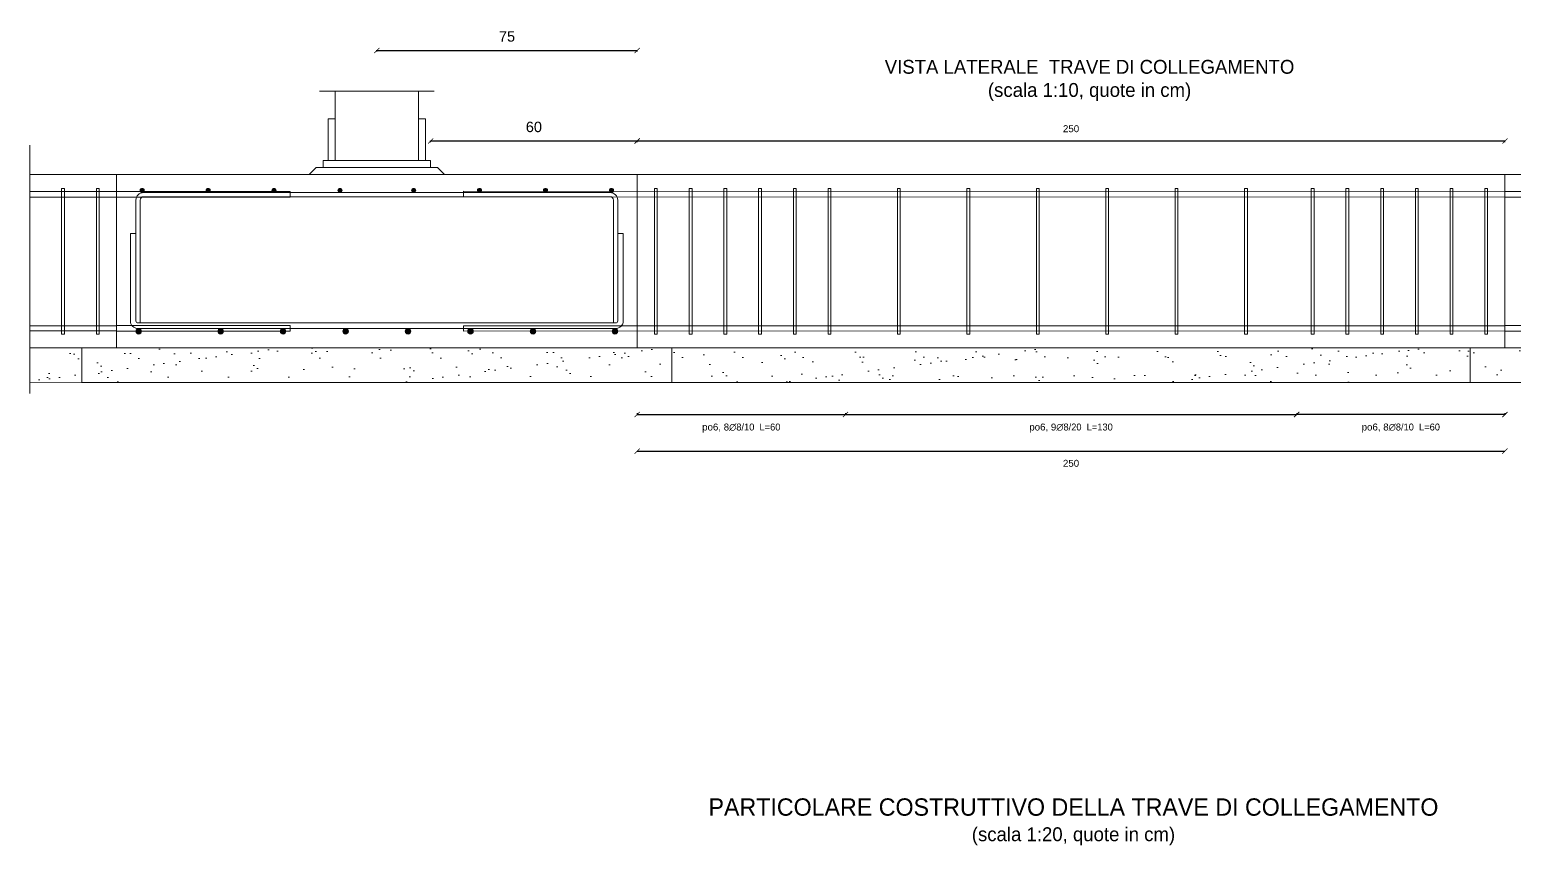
# Model space of a CAD drawing. Header units: millimetres. Extents: x 1415 to 3549, y 2194 to 4677.
# Drawn here: x 1768.027 to 1772.301, y 2338.862 to 2341.213 of the extents above; entities that cross this region are included whole.
import ezdxf

# ---------------------------------------------------------------- set-up
doc = ezdxf.new("R2010")
doc.units = ezdxf.units.MM
doc.linetypes.add('ACAD_ISO02W100', pattern=[15, 12, -3])
doc.layers.get('0').update_dxf_attribs({"plot": 0})
for name, color, linetype, lineweight in [('armature longitudinali', 5, 'Continuous', 9), ('bulloni', 170, 'Continuous', 15), ('giunti', 7, 'Continuous', 15), ('Layer3', 7, 'Continuous', 15), ('Layer4', 7, 'Continuous', 15), ('quote', 252, 'Continuous', 5), ('sezione', 18, 'ACAD_ISO02W100', 20), ('staffe', 10, 'Continuous', 9)]:
    doc.layers.add(name, color=color, linetype=linetype, lineweight=lineweight)
doc.styles.get("Standard").update_dxf_attribs({"font": 'arial.ttf'})
doc.dimstyles.new('quote c.a 1 sezione setti', dxfattribs={"dimtxt": 0.03, "dimasz": 0.015, "dimexe": 0.0005, "dimexo": 0.0015, "dimgap": 0.025, "dimtad": 2, "dimtih": 1, "dimtoh": 1, "dimdec": 0, "dimlfac": 100, "dimzin": 0, "dimdsep": 46, "dimtxsty": 'Standard', "dimblk": 'ARCHTICK', "dimcen": 0, "dimclre": 252, "dimadec": 0, "dimazin": 2, "dimtfac": 1, "dimtdec": 0, "dimtofl": 0, "dimtmove": 0, "dimatfit": 3, "dimfxl": 0.0035, "dimfxlon": 1, "dimtolj": 1, "dimtzin": 0, "dimarcsym": 0})

# ---------------------------------------------------------------- blocks, each defined once
blk = doc.blocks.new('*U211')
at = {"layer": 'armature longitudinali'}
blk.add_circle((0, 0), 0.008, dxfattribs=at)
blk = doc.blocks.new('*U212')
at = {"layer": 'Layer4', "color": 0, "linetype": 'ByBlock', "lineweight": -2, "transparency": 16777216}
blk.add_blockref('*U211', (0, 0), dxfattribs=at)
blk = doc.blocks.new('*U205')
at = {"layer": 'armature longitudinali'}
blk.add_circle((0, 0), 0.008, dxfattribs=at)
blk = doc.blocks.new('*U206')
at = {"layer": 'Layer4', "color": 0, "linetype": 'ByBlock', "lineweight": -2, "transparency": 16777216}
for p in [(0, 0), (0.18, 0), (0.36, 0), (0.54, 0), (0.72, 0), (0.9, 0)]:
    blk.add_blockref('*U205', p, dxfattribs=at)
blk = doc.blocks.new('*U207')
at = {"layer": 'armature longitudinali'}
blk.add_circle((0, 0), 0.008, dxfattribs=at)
blk = doc.blocks.new('*U208')
at = {"layer": 'Layer4', "color": 0, "linetype": 'ByBlock', "lineweight": -2, "transparency": 16777216}
blk.add_blockref('*U207', (0, 0), dxfattribs=at)
blk = doc.blocks.new('*U209')
at = {"layer": 'armature longitudinali'}
blk.add_circle((0, 0), 0.006, dxfattribs=at)
blk = doc.blocks.new('*U210')
at = {"layer": 'Layer4', "color": 0, "linetype": 'ByBlock', "lineweight": -2, "transparency": 16777216}
for p in [(0, 0), (0.19, 0), (0.38, 0), (0.57, 0)]:
    blk.add_blockref('*U209', p, dxfattribs=at)
blk = doc.blocks.new('*U213')
at = {"layer": 'armature longitudinali'}
blk.add_circle((0, 0), 0.006, dxfattribs=at)
blk = doc.blocks.new('*U214')
at = {"layer": 'Layer4', "color": 0, "linetype": 'ByBlock', "lineweight": -2, "transparency": 16777216}
for p in [(0, 0), (0.19, 0), (0.38, 0), (0.57, 0)]:
    blk.add_blockref('*U213', p, dxfattribs=at)
blk = doc.blocks.new('_ArchTick')
at = {"color": 0, "linetype": 'ByBlock', "const_width": 0.15}
blk.add_lwpolyline([(-0.5, -0.5), (0.5, 0.5)], dxfattribs=at)
blk = doc.blocks.new('*D268')
at = {"layer": 'Defpoints', "color": 0, "transparency": 16777216}
for p in [(1769.7771, 2339.998), (1772.2771, 2339.998), (1772.2771, 2339.998)]:
    blk.add_point(p, dxfattribs=at)
at = {"layer": 'quote', "color": 252, "lineweight": -2, "transparency": 16777216}
for p, q in [((1769.7771, 2339.998), (1769.7771, 2339.9975)), ((1772.2771, 2339.998), (1772.2771, 2339.9985))]:
    blk.add_line(p, q, dxfattribs=at)
at = {"layer": 'quote', "color": 0, "linetype": 'Continuous', "lineweight": -2, "transparency": 16777216}
blk.add_line((1769.7771, 2339.998), (1772.2771, 2339.998), dxfattribs=at)
at = {"layer": 'quote', "color": 0, "lineweight": -2, "transparency": 16777216, "xscale": 0.015, "yscale": 0.015, "zscale": 0.015, "rotation": 180}
blk.add_blockref('_ArchTick', (1769.7771, 2339.998), dxfattribs=at)
at = {"layer": 'quote', "color": 0, "lineweight": -2, "transparency": 16777216, "xscale": 0.015, "yscale": 0.015, "zscale": 0.015}
blk.add_blockref('_ArchTick', (1772.2771, 2339.998), dxfattribs=at)
at = {"layer": 'quote', "color": 0, "transparency": 16777216, "insert": (1771.0271, 2339.9628), "char_height": 0.03, "attachment_point": 5}
blk.add_mtext('\\A1;{\\H0.66667x;250}', dxfattribs=at)
blk = doc.blocks.new('*D269')
at = {"layer": 'Defpoints', "color": 0, "transparency": 16777216}
for p in [(1770.3771, 2340.1955), (1769.7771, 2340.1418), (1770.3771, 2340.1035)]:
    blk.add_point(p, dxfattribs=at)
at = {"layer": 'quote', "color": 252, "lineweight": -2, "transparency": 16777216}
for p, q in [((1769.7771, 2340.107), (1769.7771, 2340.103)), ((1770.3771, 2340.107), (1770.3771, 2340.103))]:
    blk.add_line(p, q, dxfattribs=at)
at = {"layer": 'quote', "color": 0, "linetype": 'Continuous', "lineweight": -2, "transparency": 16777216}
blk.add_line((1769.7771, 2340.1035), (1770.3771, 2340.1035), dxfattribs=at)
at = {"layer": 'quote', "color": 0, "lineweight": -2, "transparency": 16777216, "xscale": 0.015, "yscale": 0.015, "zscale": 0.015, "rotation": 180}
blk.add_blockref('_ArchTick', (1769.7771, 2340.1035), dxfattribs=at)
at = {"layer": 'quote', "color": 0, "lineweight": -2, "transparency": 16777216, "xscale": 0.015, "yscale": 0.015, "zscale": 0.015}
blk.add_blockref('_ArchTick', (1770.3771, 2340.1035), dxfattribs=at)
at = {"layer": 'quote', "color": 0, "transparency": 16777216, "insert": (1770.0771, 2340.0645), "char_height": 0.03, "width": 1.64748, "attachment_point": 5}
blk.add_mtext('\\A1;{\\H0.66667x;po6, 8\\A0;\\fBahnschrift Light|b0|i0|c0|p34;∅8/10  L=60}', dxfattribs=at)
blk = doc.blocks.new('*D270')
at = {"layer": 'Defpoints', "color": 0, "transparency": 16777216}
for p in [(1770.3771, 2340.1418), (1771.6771, 2340.105), (1771.6771, 2340.1035)]:
    blk.add_point(p, dxfattribs=at)
at = {"layer": 'quote', "color": 252, "lineweight": -2, "transparency": 16777216}
for p, q in [((1770.3771, 2340.107), (1770.3771, 2340.103)), ((1771.6771, 2340.1035), (1771.6771, 2340.103))]:
    blk.add_line(p, q, dxfattribs=at)
at = {"layer": 'quote', "color": 0, "linetype": 'Continuous', "lineweight": -2, "transparency": 16777216}
blk.add_line((1770.3771, 2340.1035), (1771.6771, 2340.1035), dxfattribs=at)
at = {"layer": 'quote', "color": 0, "lineweight": -2, "transparency": 16777216, "xscale": 0.015, "yscale": 0.015, "zscale": 0.015, "rotation": 180}
blk.add_blockref('_ArchTick', (1770.3771, 2340.1035), dxfattribs=at)
at = {"layer": 'quote', "color": 0, "lineweight": -2, "transparency": 16777216, "xscale": 0.015, "yscale": 0.015, "zscale": 0.015}
blk.add_blockref('_ArchTick', (1771.6771, 2340.1035), dxfattribs=at)
at = {"layer": 'quote', "color": 0, "transparency": 16777216, "insert": (1771.0271, 2340.0645), "char_height": 0.03, "width": 1.64748, "attachment_point": 5}
blk.add_mtext('\\A1;{\\H0.66667x;po6, 9\\A0;\\fBahnschrift Light|b0|i0|c0|p34;∅8/20  L=130}', dxfattribs=at)
blk = doc.blocks.new('*D271')
at = {"layer": 'Defpoints', "color": 0, "transparency": 16777216}
for p in [(1771.6771, 2340.1957), (1772.2771, 2340.1418), (1771.6771, 2340.1035)]:
    blk.add_point(p, dxfattribs=at)
at = {"layer": 'quote', "color": 252, "lineweight": -2, "transparency": 16777216}
for p, q in [((1771.6771, 2340.107), (1771.6771, 2340.103)), ((1772.2771, 2340.107), (1772.2771, 2340.103))]:
    blk.add_line(p, q, dxfattribs=at)
at = {"layer": 'quote', "color": 0, "linetype": 'Continuous', "lineweight": -2, "transparency": 16777216}
blk.add_line((1772.2771, 2340.1035), (1771.6771, 2340.1035), dxfattribs=at)
at = {"layer": 'quote', "color": 0, "lineweight": -2, "transparency": 16777216, "xscale": 0.015, "yscale": 0.015, "zscale": 0.015, "rotation": 180}
blk.add_blockref('_ArchTick', (1771.6771, 2340.1035), dxfattribs=at)
at = {"layer": 'quote', "color": 0, "lineweight": -2, "transparency": 16777216, "xscale": 0.015, "yscale": 0.015, "zscale": 0.015}
blk.add_blockref('_ArchTick', (1772.2771, 2340.1035), dxfattribs=at)
at = {"layer": 'quote', "color": 0, "transparency": 16777216, "insert": (1771.9771, 2340.0645), "char_height": 0.03, "width": 1.64748, "attachment_point": 5}
blk.add_mtext('\\A1;{\\H0.66667x;po6, 8\\A0;\\fBahnschrift Light|b0|i0|c0|p34;∅8/10  L=60}', dxfattribs=at)
blk = doc.blocks.new('*D368')
at = {"layer": 'Defpoints', "color": 0, "transparency": 16777216}
for p in [(1772.2771, 2340.8919), (1769.7771, 2340.7954), (1772.2771, 2340.7954)]:
    blk.add_point(p, dxfattribs=at)
at = {"layer": 'quote', "color": 252, "lineweight": -2, "transparency": 16777216}
for p, q in [((1769.7771, 2340.8884), (1769.7771, 2340.8924)), ((1772.2771, 2340.8884), (1772.2771, 2340.8924))]:
    blk.add_line(p, q, dxfattribs=at)
at = {"layer": 'quote', "color": 0, "linetype": 'Continuous', "lineweight": -2, "transparency": 16777216}
blk.add_line((1769.7771, 2340.8919), (1772.2771, 2340.8919), dxfattribs=at)
at = {"layer": 'quote', "color": 0, "lineweight": -2, "transparency": 16777216, "xscale": 0.015, "yscale": 0.015, "zscale": 0.015, "rotation": 180}
blk.add_blockref('_ArchTick', (1769.7771, 2340.8919), dxfattribs=at)
at = {"layer": 'quote', "color": 0, "lineweight": -2, "transparency": 16777216, "xscale": 0.015, "yscale": 0.015, "zscale": 0.015}
blk.add_blockref('_ArchTick', (1772.2771, 2340.8919), dxfattribs=at)
at = {"layer": 'quote', "color": 0, "transparency": 16777216, "insert": (1771.0271, 2340.9272), "char_height": 0.03, "attachment_point": 5}
blk.add_mtext('\\A1;{\\H0.66667x;250}', dxfattribs=at)
blk = doc.blocks.new('*D369')
at = {"layer": 'Defpoints', "color": 0, "transparency": 16777216}
for p in [(1769.7771, 2341.1529), (1769.0271, 2341.0354), (1769.7771, 2341.0175)]:
    blk.add_point(p, dxfattribs=at)
at = {"layer": 'quote', "color": 252, "lineweight": -2, "transparency": 16777216}
for p, q in [((1769.0271, 2341.1494), (1769.0271, 2341.1534)), ((1769.7771, 2341.1494), (1769.7771, 2341.1534))]:
    blk.add_line(p, q, dxfattribs=at)
at = {"layer": 'quote', "color": 0, "linetype": 'Continuous', "lineweight": -2, "transparency": 16777216}
blk.add_line((1769.0271, 2341.1529), (1769.7771, 2341.1529), dxfattribs=at)
at = {"layer": 'quote', "color": 0, "lineweight": -2, "transparency": 16777216, "xscale": 0.015, "yscale": 0.015, "zscale": 0.015, "rotation": 180}
blk.add_blockref('_ArchTick', (1769.0271, 2341.1529), dxfattribs=at)
at = {"layer": 'quote', "color": 0, "lineweight": -2, "transparency": 16777216, "xscale": 0.015, "yscale": 0.015, "zscale": 0.015}
blk.add_blockref('_ArchTick', (1769.7771, 2341.1529), dxfattribs=at)
at = {"layer": 'quote', "color": 0, "transparency": 16777216, "insert": (1769.4021, 2341.1931), "char_height": 0.03, "attachment_point": 5}
blk.add_mtext('\\A1;75', dxfattribs=at)
blk = doc.blocks.new('*D370')
at = {"layer": 'Defpoints', "color": 0, "transparency": 16777216}
for p in [(1769.7771, 2340.8919), (1769.1821, 2340.7954), (1769.7771, 2340.7954)]:
    blk.add_point(p, dxfattribs=at)
at = {"layer": 'quote', "color": 252, "lineweight": -2, "transparency": 16777216}
for p, q in [((1769.1821, 2340.8884), (1769.1821, 2340.8924)), ((1769.7771, 2340.8884), (1769.7771, 2340.8924))]:
    blk.add_line(p, q, dxfattribs=at)
at = {"layer": 'quote', "color": 0, "linetype": 'Continuous', "lineweight": -2, "transparency": 16777216}
blk.add_line((1769.1821, 2340.8919), (1769.7771, 2340.8919), dxfattribs=at)
at = {"layer": 'quote', "color": 0, "lineweight": -2, "transparency": 16777216, "xscale": 0.015, "yscale": 0.015, "zscale": 0.015, "rotation": 180}
blk.add_blockref('_ArchTick', (1769.1821, 2340.8919), dxfattribs=at)
at = {"layer": 'quote', "color": 0, "lineweight": -2, "transparency": 16777216, "xscale": 0.015, "yscale": 0.015, "zscale": 0.015}
blk.add_blockref('_ArchTick', (1769.7771, 2340.8919), dxfattribs=at)
at = {"layer": 'quote', "color": 0, "transparency": 16777216, "insert": (1769.4796, 2340.9323), "char_height": 0.03, "attachment_point": 5}
blk.add_mtext('\\A1;60', dxfattribs=at)
blk = doc.blocks.new('*U1004')
at = {"layer": 'staffe'}
blk.add_lwpolyline([(0.004, -0.026), (0.004, 0.21), (-0.004, 0.21), (-0.004, -0.21), (0.004, -0.21), (0.004, -0.026)], dxfattribs=at)
blk = doc.blocks.new('*U1005')
at = {"layer": 'Layer4', "color": 0, "linetype": 'ByBlock', "lineweight": -2, "transparency": 16777216}
for p in [(-0.5, 0), (-0.4, 0), (-0.3, 0), (-0.2, 0), (-0.1, 0), (0, 0)]:
    blk.add_blockref('*U1004', p, dxfattribs=at)
blk = doc.blocks.new('*U1006')
at = {"layer": 'staffe'}
blk.add_lwpolyline([(0.004, -0.026), (0.004, 0.21), (-0.004, 0.21), (-0.004, -0.21), (0.004, -0.21), (0.004, -0.026)], dxfattribs=at)
blk = doc.blocks.new('*U1007')
at = {"layer": 'Layer4', "color": 0, "linetype": 'ByBlock', "lineweight": -2, "transparency": 16777216}
for p in [(-0.5, 0), (-0.4, 0), (-0.3, 0), (-0.2, 0), (-0.1, 0), (0, 0)]:
    blk.add_blockref('*U1006', p, dxfattribs=at)
blk = doc.blocks.new('*U1008')
at = {"layer": 'staffe'}
blk.add_lwpolyline([(0.004, -0.026), (0.004, 0.21), (-0.004, 0.21), (-0.004, -0.21), (0.004, -0.21), (0.004, -0.026)], dxfattribs=at)
blk = doc.blocks.new('*U1009')
at = {"layer": 'Layer4', "color": 0, "linetype": 'ByBlock', "lineweight": -2, "transparency": 16777216}
for p in [(-1, 0), (-0.8, 0), (-0.6, 0), (-0.4, 0), (-0.2, 0), (0, 0)]:
    blk.add_blockref('*U1008', p, dxfattribs=at)
blk = doc.blocks.new('*U1010')
at = {"layer": 'staffe'}
blk.add_lwpolyline([(0.004, -0.026), (0.004, 0.21), (-0.004, 0.21), (-0.004, -0.21), (0.004, -0.21), (0.004, -0.026)], dxfattribs=at)
blk = doc.blocks.new('*U1011')
at = {"layer": 'Layer4', "color": 0, "linetype": 'ByBlock', "lineweight": -2, "transparency": 16777216}
for p in [(-0.1, 0), (0, 0)]:
    blk.add_blockref('*U1010', p, dxfattribs=at)

msp = doc.modelspace()

# ---------------------------------------------------------------- hatches: boundary and pattern name
at = {"layer": 'Layer4', "transparency": 33554687}
h = msp.add_hatch(color=0, dxfattribs=at)
h.dxf.hatch_style = 1
h.paths.add_polyline_path([(1768.3571, 2340.7494, 1), (1768.3451, 2340.7494, 1)])
h = msp.add_hatch(color=0, dxfattribs=at)
h.dxf.hatch_style = 1
h.paths.add_polyline_path([(1768.5471, 2340.7494, 1), (1768.5351, 2340.7494, 1)])
h = msp.add_hatch(color=0, dxfattribs=at)
h.dxf.hatch_style = 1
h.paths.add_polyline_path([(1768.7371, 2340.7494, 1), (1768.7251, 2340.7494, 1)])
h = msp.add_hatch(color=0, dxfattribs=at)
h.dxf.hatch_style = 1
h.paths.add_polyline_path([(1768.9271, 2340.7494, 1), (1768.9151, 2340.7494, 1)])
h = msp.add_hatch(color=0, dxfattribs=at)
h.dxf.hatch_style = 1
h.paths.add_polyline_path([(1769.1391, 2340.7494, 1), (1769.1271, 2340.7494, 1)])
h = msp.add_hatch(color=0, dxfattribs=at)
h.dxf.hatch_style = 1
h.paths.add_polyline_path([(1769.3291, 2340.7494, 1), (1769.3171, 2340.7494, 1)])
h = msp.add_hatch(color=0, dxfattribs=at)
h.dxf.hatch_style = 1
h.paths.add_polyline_path([(1769.5191, 2340.7494, 1), (1769.5071, 2340.7494, 1)])
h = msp.add_hatch(color=0, dxfattribs=at)
h.dxf.hatch_style = 1
h.paths.add_polyline_path([(1769.7091, 2340.7494, 1), (1769.6971, 2340.7494, 1)])
h = msp.add_hatch(color=0, dxfattribs=at)
h.dxf.hatch_style = 1
h.paths.add_polyline_path([(1768.3491, 2340.3434, 1), (1768.3331, 2340.3434, 1)])
h = msp.add_hatch(color=0, dxfattribs=at)
h.dxf.hatch_style = 1
h.paths.add_polyline_path([(1768.5851, 2340.3434, 1), (1768.5691, 2340.3434, 1)])
h = msp.add_hatch(color=0, dxfattribs=at)
h.dxf.hatch_style = 1
h.paths.add_polyline_path([(1768.7651, 2340.3434, 1), (1768.7491, 2340.3434, 1)])
h = msp.add_hatch(color=0, dxfattribs=at)
h.dxf.hatch_style = 1
h.paths.add_polyline_path([(1768.9451, 2340.3434, 1), (1768.9291, 2340.3434, 1)])
h = msp.add_hatch(color=0, dxfattribs=at)
h.dxf.hatch_style = 1
h.paths.add_polyline_path([(1769.1251, 2340.3434, 1), (1769.1091, 2340.3434, 1)])
h = msp.add_hatch(color=0, dxfattribs=at)
h.dxf.hatch_style = 1
h.paths.add_polyline_path([(1769.3051, 2340.3434, 1), (1769.2891, 2340.3434, 1)])
h = msp.add_hatch(color=0, dxfattribs=at)
h.dxf.hatch_style = 1
h.paths.add_polyline_path([(1769.4851, 2340.3434, 1), (1769.4691, 2340.3434, 1)])
h = msp.add_hatch(color=0, dxfattribs=at)
h.dxf.hatch_style = 1
h.paths.add_polyline_path([(1769.7211, 2340.3434, 1), (1769.7051, 2340.3434, 1)])
at = {"layer": 'Layer4', "true_color": 0xc7c8ca}
h = msp.add_hatch(dxfattribs=at)
h.set_pattern_fill('AR-SAND', color=9, scale=0.0022)
h.paths.add_polyline_path([(1768.1771, 2340.2954), (1768.0271, 2340.2954), (1768.0271, 2340.1953), (1768.1772, 2340.1954)])
h = msp.add_hatch(dxfattribs=at)
h.set_pattern_fill('AR-SAND', color=9, scale=0.0022)
h.paths.add_polyline_path([(1769.8772, 2340.2954), (1769.8772, 2340.2954), (1768.7126, 2340.2954), (1768.1771, 2340.2954), (1768.1772, 2340.1954), (1769.8772, 2340.1954)])
h = msp.add_hatch(dxfattribs=at)
h.set_pattern_fill('AR-SAND', color=9, scale=0.0022)
h.paths.add_polyline_path([(1772.1771, 2340.2958), (1771.5772, 2340.2954), (1770.4126, 2340.2954), (1769.8771, 2340.2954), (1769.8772, 2340.1954), (1772.1771, 2340.1958)])
h = msp.add_hatch(dxfattribs=at)
h.set_pattern_fill('AR-SAND', color=9, scale=0.0022)
h.paths.add_polyline_path([(1773.8772, 2340.2954), (1773.8772, 2340.2954), (1772.7126, 2340.2954), (1772.1771, 2340.2954), (1772.1772, 2340.1954), (1773.8772, 2340.1954)])

# ---------------------------------------------------------------- linework, layer by layer
at = {"layer": 'armature longitudinali'}
for p, q in [((1768.2771, 2340.3449), (1768.027, 2340.3448)), ((1772.2771, 2340.3449), (1769.2771, 2340.3434))]:
    msp.add_line(p, q, dxfattribs=at)
for points in [[(1768.2771, 2340.7459), (1768.0271, 2340.746)], [(1768.2771, 2340.7299), (1768.0271, 2340.73)], [(1768.2771, 2340.7299), (1768.7771, 2340.7299), (1768.7771, 2340.7459), (1768.2771, 2340.7459)], [(1772.2771, 2340.7459), (1769.2771, 2340.7474)], [(1769.2771, 2340.7314), (1769.2771, 2340.7474)], [(1772.2771, 2340.7299), (1769.2771, 2340.7314)], [(1772.2771, 2340.7299), (1772.7771, 2340.7299), (1772.7771, 2340.7459), (1772.2771, 2340.7459)], [(1768.2771, 2340.3594), (1768.027, 2340.3594)], [(1768.2771, 2340.3439), (1768.7771, 2340.3439), (1768.7771, 2340.3599), (1768.2771, 2340.3599)], [(1769.2771, 2340.3594), (1769.2771, 2340.3434)], [(1772.2771, 2340.3594), (1769.2771, 2340.3594)], [(1772.2771, 2340.3439), (1772.7771, 2340.3439), (1772.7771, 2340.3599), (1772.2771, 2340.3599)]]:
    msp.add_lwpolyline(points, dxfattribs=at)
for points in [[(1769.7211, 2340.3734), (1769.7211, 2340.7214, 0.414214), (1769.6991, 2340.7434), (1769.0271, 2340.7434), (1768.3551, 2340.7434, 0.414214), (1768.3331, 2340.7214), (1768.3331, 2340.3734)], [(1769.7091, 2340.3674), (1769.7091, 2340.7214, 0.414214), (1769.6991, 2340.7314), (1769.0271, 2340.7314), (1768.3551, 2340.7314, 0.414214), (1768.3451, 2340.7214), (1768.3451, 2340.3674)]]:
    msp.add_lwpolyline(points, format="xyb", dxfattribs=at)
msp.add_lwpolyline([(1769.0271, 2340.3674), (1769.7151, 2340.3674, 0.414214), (1769.7211, 2340.3734), (1769.7211, 2340.6254), (1769.7371, 2340.6254), (1769.7371, 2340.3734, -0.414214), (1769.7151, 2340.3514), (1769.0271, 2340.3514), (1768.3391, 2340.3514, -0.414214), (1768.3171, 2340.3734), (1768.3171, 2340.6254), (1768.3331, 2340.6254), (1768.3331, 2340.3734, 0.414214), (1768.3391, 2340.3674)], format="xyb", close=True, dxfattribs=at)
at = {"layer": 'bulloni'}
for p, q in [((1768.9382, 2340.8359), (1768.9382, 2340.8354)), ((1769.0882, 2340.8359), (1769.0882, 2340.8354))]:
    msp.add_line(p, q, dxfattribs=at)
at = {"layer": 'giunti'}
for points in [[(1768.9071, 2340.8354), (1768.9071, 2340.9554), (1768.8871, 2340.9554), (1768.8871, 2340.8354)], [(1769.1671, 2340.8354), (1769.1671, 2340.9554), (1769.1471, 2340.9554), (1769.1471, 2340.8354)], [(1768.8721, 2340.8354), (1768.8721, 2340.8154), (1769.1821, 2340.8154), (1769.1821, 2340.8354), (1768.8721, 2340.8354)]]:
    msp.add_lwpolyline(points, dxfattribs=at)
at = {"layer": 'Layer4'}
msp.add_line((1768.1772, 2340.1954), (1768.0271, 2340.1953), dxfattribs=at)
for points in [[(1768.9071, 2340.8354), (1768.9071, 2341.0354)], [(1769.1471, 2341.0354), (1769.1471, 2340.8354)], [(1768.8321, 2340.7954), (1768.8521, 2340.8154), (1768.8721, 2340.8154)], [(1769.2221, 2340.7954), (1769.2021, 2340.8154), (1769.1821, 2340.8154)], [(1768.0271, 2340.7954), (1768.2771, 2340.7954)], [(1768.2771, 2340.2954), (1769.7771, 2340.2954), (1769.7771, 2340.7954), (1768.2771, 2340.7954), (1768.2771, 2340.2954)], [(1769.7771, 2340.7954), (1769.7771, 2340.7954), (1769.7771, 2340.6454)], [(1769.7771, 2340.7954), (1772.2771, 2340.7954)], [(1772.2771, 2340.2954), (1773.7771, 2340.2954), (1773.7771, 2340.7954), (1772.2771, 2340.7954), (1772.2771, 2340.2954)], [(1768.2771, 2340.2954), (1768.0271, 2340.2954)], [(1768.1771, 2340.2954), (1768.1771, 2340.2954), (1768.1772, 2340.1954), (1769.8772, 2340.1954), (1769.8772, 2340.2954), (1769.8772, 2340.2954), (1768.1771, 2340.2954)], [(1769.8771, 2340.2954), (1769.8771, 2340.2954), (1769.8772, 2340.1954), (1772.1771, 2340.1958), (1772.1771, 2340.2958), (1771.5772, 2340.2954), (1769.8771, 2340.2954)], [(1772.1771, 2340.2954), (1772.1771, 2340.2954), (1772.1772, 2340.1954), (1773.8772, 2340.1954), (1773.8772, 2340.2954), (1773.8772, 2340.2954), (1772.1771, 2340.2954)]]:
    msp.add_lwpolyline(points, dxfattribs=at)
at = {"layer": 'sezione', "linetype": 'ACAD_ISO02W100', "ltscale": 0.2}
msp.add_lwpolyline([(1768.8621, 2341.0354), (1768.8621, 2341.0354), (1769.1921, 2341.0354)], dxfattribs=at)
at = {"layer": 'sezione'}
msp.add_lwpolyline([(1768.027, 2340.1645), (1768.027, 2340.1645), (1768.0271, 2340.88)], dxfattribs=at)

# ---------------------------------------------------------------- block references
at = {"layer": 'Layer4'}
for name, p in [('*U1011', (1768.2231, 2340.5454)), ('*U210', (1768.3511, 2340.7494)), ('*U1005', (1772.2231, 2340.5454)), ('*U212', (1768.3411, 2340.3434)), ('*U206', (1768.5771, 2340.3434))]:
    msp.add_blockref(name, p, dxfattribs=at)
at = {"layer": 'Layer4', "xscale": -1}
for name, p in [('*U214', (1769.7031, 2340.7494)), ('*U208', (1769.7131, 2340.3434))]:
    msp.add_blockref(name, p, dxfattribs=at)
at = {"layer": 'Layer4', "xscale": -1, "rotation": 1.20723727015104e-06}
for name, p in [('*U1007', (1769.8311, 2340.5454)), ('*U1009', (1770.5311, 2340.5454))]:
    msp.add_blockref(name, p, dxfattribs=at)

# ---------------------------------------------------------------- texts
at = {"layer": 'Layer3', "char_height": 0.05, "attachment_point": 1}
for s, width, insert in [('\\pxqc;{\\fBahnschrift Light|b0|i0|c0|p34;\\H0.8x;VISTA LATERALE  TRAVE DI COLLEGAMENTO \\P(scala 1:10, quote in cm)}', 1.742462, (1770.2092, 2341.1257)), ('\\pxqc,t10;{\\fBahnschrift Light|b0|i0|c0|p34;PARTICOLARE COSTRUTTIVO DELLA TRAVE DI COLLEGAMENTO \\P\\H0.8x;(scala 1:20, quote in cm)}', 1.984304, (1770.0419, 2338.9972))]:
    msp.add_mtext_dynamic_manual_height_columns(s, width=width, gutter_width=12.5, heights=[0], dxfattribs=dict(at, insert=insert))

# ---------------------------------------------------------------- dimensions: what is measured, and where the dimension line sits
at = {"layer": 'quote'}
for base, p1, p2, picture, middle in [((1769.7771, 2341.1529), (1769.0271, 2341.0354), (1769.7771, 2341.0175), '*D369', (1769.4021, 2341.1931)), ((1769.7771167424, 2340.8919394263), (1769.1821167424, 2340.7953918838), (1769.7771167424, 2340.7953918838), '*D370', (1769.4796167424, 2340.932256616))]:
    dim = msp.add_linear_dim(base=base, p1=p1, p2=p2, dimstyle='quote c.a 1 sezione setti', dxfattribs=at)
    dim.commit()
    dim.dimension.update_dxf_attribs({"geometry": picture, "text_midpoint": middle})
for base, p1, p2, text, picture, middle in [((1772.2771, 2340.8919), (1769.7771, 2340.7954), (1772.2771, 2340.7954), '{\\H0.66667x;<>}', '*D368', (1771.0271, 2340.9272)), ((1770.3771, 2340.1035), (1769.7771, 2340.1418), (1770.3771, 2340.1955), '{\\H0.66667x;po6, 8\\A0;\\fBahnschrift Light|b0|i0|c0|p34;∅8/10  L=60}', '*D269', (1770.0771, 2340.0645)), ((1771.6771, 2340.1035), (1770.3771, 2340.1418), (1771.6771, 2340.105), '{\\H0.66667x;po6, 9\\A0;\\fBahnschrift Light|b0|i0|c0|p34;∅8/20  L=130}', '*D270', (1771.0271, 2340.0645)), ((1772.2771, 2339.998), (1769.7771, 2339.998), (1772.2771, 2339.998), '{\\H0.66667x;250}', '*D268', (1771.0271, 2339.9628))]:
    dim = msp.add_linear_dim(base=base, p1=p1, p2=p2, text=text, dimstyle='quote c.a 1 sezione setti', dxfattribs=at)
    dim.commit()
    dim.dimension.update_dxf_attribs({"geometry": picture, "text_midpoint": middle})
dim = msp.add_linear_dim(base=(1771.6771, 2340.1035), p1=(1772.2771, 2340.1418), p2=(1771.6771, 2340.1957), angle=180, text='{\\H0.66667x;po6, 8\\A0;\\fBahnschrift Light|b0|i0|c0|p34;∅8/10  L=60}', dimstyle='quote c.a 1 sezione setti', dxfattribs=at)
dim.commit()
dim.dimension.update_dxf_attribs({"geometry": '*D271', "text_midpoint": (1771.9771, 2340.0645)})

doc.saveas('drawing.dxf')
